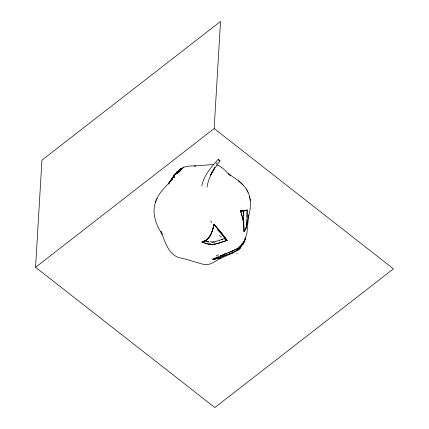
<?xml version="1.0" encoding="UTF-8"?>
<svg xmlns="http://www.w3.org/2000/svg" width="429" height="429" viewBox="0 0 429 429"><rect width="100%" height="100%" fill="white"/><g stroke="black" fill="none" stroke-linecap="round" stroke-linejoin="round"><path stroke-width="0.64" d="M243.656 220.871L243.656 220.308M177.794 172.989A6.065 0.649 -44.2 0 1 177.193 173.466L176.523 173.847L176.732 173.262M243.651 221.337L243.645 219.578M246.246 227.349L246.385 226.882A24.989 21.756 -15.9 0 0 247.002 222.812L247.045 215.481M176.673 173.386L176.85 172.93A2.193 0.279 -52.6 0 1 176.796 173.069L176.609 173.514M243.543 211.293L243.651 220.174M35.569 267.278L41.935 160.162L220.527 21.45L214.162 128.561L35.569 267.278L214.838 407.55L393.431 268.838L214.162 128.561M243.554 211.165L243.5 215.331M247.152 209.91L247.05 215.835M247.163 210.607L247.045 215.095M243.543 223.311L243.479 223.927M245.302 237.167L245.136 238.363M245.168 238.165L245.291 237.232M245.216 237.854L245.259 237.543M176.592 173.842L176.582 173.568M207.121 187.194C208.156 177.209 214.656 168.125 220.002 160.827A3.555 0.434 41.3 0 1 219.718 160.526L218.168 159.298L218.468 159.797M201.828 185.907C203.786 175.354 211.336 167.037 218.2 159.293M245.018 238.974L244.707 240.229M244.83 239.773L244.986 239.13M241.173 210.634L240.278 210.371A46.348 26.528 56.7 0 1 243.795 225.155L243.967 231.338A11.83 10.301 -15.8 0 0 245.281 229.601L245.442 229.247A12.704 11.063 -15.7 0 0 246.155 227.606L246.981 223.461A42.755 37.205 -16 0 0 247.088 221.402L247.104 218.924M246.38 226.914L246.991 223.359A42.026 36.578 -16 0 0 247.083 221.632M245.367 238.669L246.938 232.909L248.654 214.87L248.209 218.179C250.327 210.258 251.764 201.555 248.659 193.661C245.2 184.406 236.213 179.188 228.523 173.868L230.427 175.574M178.426 172.437L181.993 168.618A3.303 0.306 -42.5 0 0 182.159 168.372L180.882 168.817M244.675 240.326L244.374 241.227M156.086 200.681C151.314 211.937 155.657 224.657 162.21 234.229L160.961 231.44C165.068 241.012 167.911 254.467 179.526 257.775C188.095 259.47 196.273 262.575 204.713 264.645C210.918 265.224 215.867 260.671 221.058 258.049L219.396 258.885L233.387 252.778M246.23 227.391L245.828 228.453A11.653 10.14 -16 0 1 244.203 231.059L243.967 231.338A11.669 10.167 -15.6 0 0 245.479 229.263A13.438 11.701 -15.7 0 0 246.369 226.914M244.648 240.422L242.653 244.364L239.532 247.324M244.551 240.723L243.978 242.171M156.435 199.817C159.068 192.787 164.795 187.586 169.761 182.191M155.48 202.198L157.035 198.321M243.023 242.798L243.173 242.449M172.27 179.59L172.694 178.727M242.551 243.828L242.717 243.484M172.431 179.247L172.619 178.872A4.306 0.783 -56.5 0 1 172.689 178.737M242.213 244.498L242.385 244.165M168.64 183.537L168.436 183.741L169.053 182.979M242.036 244.82L240.058 247.71L237.033 250.386M172.378 178.469L172.635 178.04M209.77 236.309L211.931 232.009L213.551 226.796A44.3 37.323 83.9 0 0 214.033 224.576L214.559 225.139M172.699 177.933L172.876 177.644M172.801 177.762L173.043 177.375M172.984 177.472L173.407 176.791M173.08 177.311L173.659 176.399M173.375 176.743L174.716 174.812M173.922 175.987L174.984 174.485M173.997 175.869L174.228 175.456L173.981 175.82M172.758 177.713L173.278 176.893M172.64 177.901L173.402 176.694M172.249 178.507L172.785 177.67M172.361 178.33L172.211 178.566A16.565 5.765 -52 0 0 172.008 178.845M171.97 178.748L171.096 180.105M173.429 176.657L173.75 176.169M172.356 178.341L171.343 179.885M171.927 178.818L172.319 178.212M171.037 180.196L169.144 182.867M172.286 178.26L172.496 177.944M172.458 178.003L172.662 177.681M209.942 236.041L209.636 236.513M172.619 177.751L172.828 177.434M171.686 179.365L171.97 178.936M173.536 176.491L174.233 175.461L172.785 177.499M172.946 177.252L173.23 176.823M171.745 179.279L169.707 182.164M170.517 180.984L170.029 181.714L170.501 181.097M173.257 176.786L174.072 175.622M170.243 181.397L170.082 181.633A5.829 0.402 -58.8 0 1 169.627 182.298M171.402 179.799L170.817 180.652L171.171 180.137M168.565 183.617L168.715 183.381M170.667 180.861L170.141 181.585M209.545 236.642L208.285 238.245A15.508 13.068 83.9 0 1 205.893 240.32L201.887 242.106L208.639 244.203A11.406 7.041 17 0 0 211.073 244.444L214.806 244.139L218.956 243.087M240.905 246.637L240.572 247.083M170.013 181.746A5.867 0.408 -58.8 0 1 169.589 182.352L169.037 183.07L169.643 182.266M174.571 174.994L175.305 174.126M181.644 169.031L182.212 168.147L178.555 170.635M181.993 168.618L182.196 168.329A3.829 0.37 -41.7 0 0 182.223 168.243M169.353 182.609L169.573 182.336M168.956 183.092L169.493 182.438M174.769 174.742L175.204 174.233M242.433 244.643L237.939 248.375L230.781 251.71M181.113 169.659L180.502 170.399M180.641 170.233L180.405 170.511A2.166 0.375 -45.3 0 1 179.939 171.058L178.947 171.986M181.038 169.745L181.429 169.278M216.071 163.798L217.181 162.468M175.933 173.868L177.488 172.313M242.444 244.627L237.939 248.375L231.134 251.576M180.33 170.603L179.789 171.192M173.552 177.397L174.018 177.043A4.188 0.81 -57.9 0 1 174.104 177.016L174.324 177.038A7.947 1.689 -63.2 0 1 174.394 177.08A9.025 1.92 -63 0 0 174.308 177.075M175.322 174.11L176.727 172.903A4.188 0.563 -54.3 0 1 176.802 172.86L176.727 172.903M175.364 174.061L175.89 173.547M175.44 173.986L176.239 173.236M176.668 173.059L177.617 172.206M177.477 171.573L176.855 172.195L177.295 171.9M177.054 171.949L176.861 172.195L177.783 171.503M173.606 177.343L174.324 177.038M177.091 171.916L177.756 171.327M176.979 172.764L177.434 172.361M179.193 171.766L178.855 172.067A6.092 0.601 -43.8 0 1 178.298 172.538L177.842 172.93M177.123 171.884L177.397 171.638M175.976 173.466L176.802 172.887A2.563 0.327 -52.6 0 0 176.78 172.887M173.675 177.274L173.707 177.241A2.429 0.461 -57.2 0 1 173.783 177.177M177.665 171.407L177.997 171.117M177.896 171.203L178.802 170.426M179.183 170.104L179.429 169.9M177.445 171.772L177.815 171.466M178.115 171.23L177.885 171.418L179.478 170.216M177.343 171.857L176.887 172.19M177.418 173.268L177.15 173.477L177.606 173.123M178.426 170.989L179.504 170.195M177.257 173.396L176.507 173.825M178.695 170.774L179.44 170.243M242.482 210.853L240.492 211.674M180.057 169.412L180.502 169.085M177.102 173.514L176.753 173.761A2.15 0.332 -47.9 0 1 176.598 173.836L176.625 173.825M237.73 249.887L236.411 250.788M237.655 249.941L236.733 250.584M242.347 210.955L241.334 211.502M180.759 168.903L179.386 169.938A7.679 1.893 -31.2 0 1 179.687 169.637M239.232 247.538L237.993 248.348M180.668 168.967L182.084 168.147M179.638 170.109L180.019 169.873M236.282 250.868L233.558 252.311M218.157 257.009L221.965 255.266M216.774 257.647L218.147 257.019M220.399 255.979L220.876 255.759M216.918 257.582L217.868 257.143M216.216 257.899L217.315 257.4M220.956 255.722L222.361 255.083M214.457 259.164L212.838 259.32L216.495 257.77M216.382 257.824L215.272 258.317M222.072 255.217L224.11 254.322M215.932 258.027L212.838 259.32L213.39 259.288M246.659 210.119L243.157 210.966M222.941 254.826L223.82 254.445M247.072 209.937L246.82 210.044M246.471 210.194L243.972 210.95L241.339 210.677M182.539 167.841C186.567 165.771 191.275 165.98 195.678 165.889L194.616 165.959L213.803 164.452M223.75 254.472L228.351 252.633M231.102 253.325L233.103 252.509M232.556 252.745L236.551 250.702L231.413 253.207M214.752 258.542L213.497 259.062M221.471 256.858L222.731 256.333L217.546 258.403L213.937 259.234M224.319 254.231L224.898 253.989M220.93 257.084L216.275 258.784L212.838 259.32M233.253 250.718L231.848 251.292M221.723 256.751L222.217 256.547M222.538 256.413L225.697 255.207M219.964 257.491L218.983 257.883M232.218 252.885L229.805 253.796M231.07 251.598L229.006 252.391M245.656 210.542L244.728 210.832M229.687 252.129L230.373 251.866M228.33 252.643L229.038 252.375M230.947 253.383L228.341 254.306M219.525 240.261L221.578 239.495M219.466 240.283L214.237 241.908M221.541 239.511L221.922 239.371M221.89 239.382L222.265 239.243M230.609 253.507L229.456 253.92M218.49 258.07L214.977 259.078M222.238 239.253L222.962 238.996M222.941 239.001L225.112 238.288L227.134 240.476L224.238 241.334M225.531 255.266L226.791 254.831M228.432 254.279L229.376 253.952M225.842 255.158L226.153 255.051M228.099 254.392L228.764 254.161M221.074 242.39L222.125 242.036M226.555 254.912L228.164 254.365M222.351 241.961L223.917 241.436M221.176 242.353L219.707 242.846M223.182 241.683L220.072 242.723M223.884 241.447L224.313 241.312M218.988 243.077L219.664 242.857L218.624 243.189M224.598 241.221L225.311 240.996A58.569 36.149 17 0 1 227.134 240.476A85.773 12.757 42 0 0 221.498 233.129A70.544 10.489 42 0 0 219.836 231.129L215.503 226.169M218.597 243.195L217.519 243.511M217.144 243.613L216.425 243.795M216.393 243.801L214.891 244.122M244.535 210.875L240.685 210.5M214.457 244.198L214.854 244.128M214.06 244.257L210.269 244.401A11.079 6.837 17 0 1 208.907 244.246L202.719 242.439M243.087 210.961L240.278 210.371A47.383 27.118 56.7 0 1 243.929 231.317M208.918 241.956L205.196 240.9M208.784 241.929L204.831 240.771M216.72 164.913C222.388 166.64 226.137 171.814 230.453 175.52M220.163 161.089L218.988 160.253M218.581 159.899L218.946 160.215M238.492 180.807L243.318 185.242M214.532 225.107L215.074 225.697M215.02 225.643L216.586 227.37M216.918 227.745L219.777 231.059M217.465 229.547L225.112 238.288M219.541 230.781L227.134 240.476M246.166 188.867L246.889 190.181M247.281 190.905L248.026 192.256M249.56 196.541L249.844 198.042M249.994 198.89L250.279 200.407M243.586 217.691L243.645 219.509M247.056 216.168L247.083 217.535M174.399 177.118A8.172 1.737 -64.7 0 0 174.281 177.016L174.115 177.016A5.18 1.078 -61.6 0 0 174.008 177.054A3.207 0.633 -58.7 0 0 173.825 177.097M178.732 172.185A6.843 0.606 -43.4 0 1 178.142 172.689M178.298 172.485A7.186 0.665 -43.6 0 1 177.751 172.941M169.353 182.523A9.947 0.585 -57.2 0 1 169.021 182.947A10.21 0.617 -57.3 0 0 169.375 182.497M170.973 180.234A19.444 7.631 -50.8 0 1 171.89 178.539M209.727 236.604A17.112 14.42 83.9 0 1 201.882 242.095L206.049 240.219A15.326 12.913 83.9 0 0 208.038 238.519L211.17 233.773L213.39 227.445A43.801 36.905 83.9 0 0 214.033 224.576M213.942 224.528A47.651 7.057 42 0 1 218.828 230.008M213.894 224.539A33.296 28.062 83.9 0 1 210.06 236.132M220.737 232.421A85.092 12.527 42.1 0 1 226.759 240.197M236.84 253.48A23.381 0.429 -18.1 0 1 237.376 253.303M223.01 256.322A25.155 4.429 -11.5 0 1 225.279 255.459M219.905 231.236A70.71 10.639 41.9 0 1 221.08 232.647M214.768 244.09A13.396 8.274 17 0 1 208.8 244.289M224.378 254.3A22.051 3.416 -16.6 0 1 227.22 253.153M216.136 256.081A24.914 2.595 -18 0 1 218.506 254.847M244.278 242.262A10.822 9.427 -29.8 0 1 242.744 244.82M245.613 239.007A15.889 11.057 -47 0 1 245.399 240.026M241.817 244.723A16.5 15.026 -50.6 0 1 240.379 246.938M240.91 247.335A13.642 13.042 -48.3 0 1 237.961 250.214M240.851 247.292A13.669 13.111 -48.1 0 1 237.805 250.241M220.892 256.274A24.887 5.009 -10.3 0 1 223.236 255.234M178.459 172.394A7.089 0.697 -43.8 0 1 177.644 173.075M170.924 180.191A19.959 8.071 -50.5 0 1 171.922 178.357M221.53 237.146A39.243 5.974 55.4 0 1 219.38 235.408M226.115 240.326A54.58 1.925 50.7 0 1 224.431 238.562M211.915 222.415A52.762 1.148 50 0 1 210.623 220.914M214.044 241.602A15.669 10.671 24.2 0 1 211.481 241.87A10.634 7.604 27.9 0 1 210.14 241.79M214.307 242.149A15.503 11.116 28 0 1 211.738 242.524M210.591 243.516A9.711 7.159 30.2 0 1 209.057 243.388M243.828 220.849A34.368 28.947 -31.8 0 1 243.752 223.294M243.5 221.359A27.295 22.63 -35.8 0 1 243.291 224.195M242.069 243.286A21.943 18.27 -54.9 0 1 241.935 243.57M241.827 244.632A17.085 15.396 -51.2 0 1 240.674 246.477M243.763 241.136A11.165 8.564 -40.7 0 1 241.881 244.299M224.839 253.989A21.391 3.421 -16.4 0 1 226.727 253.233M182.094 168.141A4.424 0.44 -40.9 0 1 181.805 168.565M177.558 171.616A10.098 0.279 -36.8 0 1 177.922 171.31M178.802 170.946A12.001 0.542 -30.3 0 1 178.48 171.107M176.668 173.155A5.802 2.36 -40.5 0 1 177.027 172.807M171.745 180.309A20.957 7.631 -51.7 0 1 172.614 178.732M174.442 174.378A9.942 0.885 -60 0 1 174.893 173.74M174.179 175.3A5.443 0.343 -61 0 1 174.233 175.348M170.742 180.598A7.765 0.45 -58.4 0 1 170.34 181.21M170.088 181.606A6.215 0.418 -58.7 0 1 169.659 182.218M169.573 182.379A5.421 0.386 -58.9 0 1 169.45 182.55M169.895 181.676A7.223 0.488 -58.7 0 1 169.482 182.255M168.57 183.891A10.28 0.756 -58.9 0 1 168.372 184.03M172.833 177.365A15.975 1.882 -51.7 0 1 173.043 177.027M174.785 174.844A4.435 0.391 -55.7 0 1 175.107 174.458M176.399 172.93A7.985 1.303 -58.9 0 1 176.651 172.785M176.871 173.021A3.234 0.402 -52 0 1 176.807 173.182M176.442 173.734A5.593 0.976 -47.8 0 1 176.491 173.627M183.553 166.988A10.854 0.52 -48.8 0 1 183.381 167.235M214.768 167.637L210.564 174.962L214.768 167.637M173.724 176.212L173.648 176.201A3.534 0.284 -53.5 0 1 173.959 175.831A3.62 0.273 -53.6 0 0 173.713 176.217"/></g></svg>
